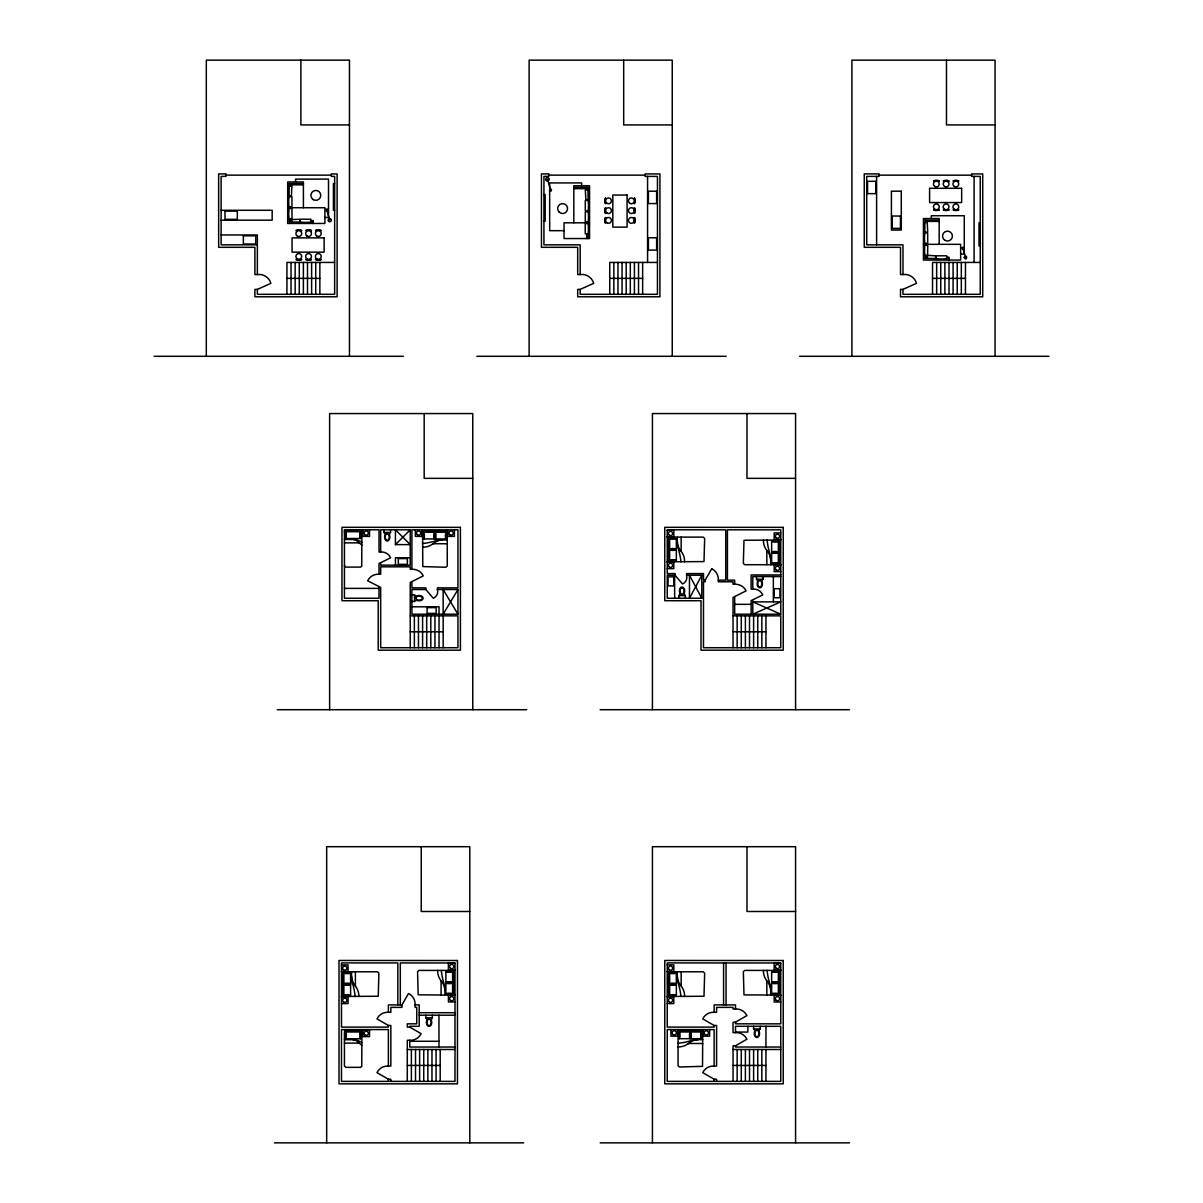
<?xml version="1.0" encoding="UTF-8"?>
<svg xmlns="http://www.w3.org/2000/svg" width="1203" height="1203" viewBox="0 0 1203 1203"><rect width="100%" height="100%" fill="white"/><g stroke="black" fill="none" stroke-linecap="round" stroke-linejoin="round"><path stroke-width="1.5" d="M379.005 587.365L379.005 598.252L344.434 598.252L344.434 529.786L379.035 529.801L379.02 552.012L380.674 552.012A9.88 9.88 0 0 1 390.644 557.771L379.02 563.53L379.02 574.222A11.669 11.669 0 0 0 367.637 580.808L380.674 587.38L380.674 647.725L457.952 647.725L457.952 615.846L410.238 615.846M397.817 1004.896L397.832 962.941L341.472 962.926L341.472 1027.091L388.374 1027.106L388.374 1025.467L376.975 1018.881A11.684 11.684 0 0 1 388.374 1012.294L390.84 1012.294L390.84 1007.362L401.937 1007.362L401.937 1004.896L408.524 993.498A11.684 11.684 0 0 1 415.11 1004.896L415.11 1007.362L416.749 1007.362L416.749 1023.828L407.291 1023.828L407.291 1027.121L409.757 1027.121L421.155 1033.693A11.684 11.684 0 0 1 409.757 1040.279L407.291 1040.279L407.291 1081.377M432.373 1015.197L432.373 1017.828A2.466 2.466 0 0 0 431.456 1020.685A5.88 5.88 0 0 1 431.501 1024.009A4.226 4.226 0 0 1 430.945 1025.227A3.007 3.007 0 0 1 430.027 1026.114A1.789 1.789 0 0 1 428.133 1026.114A3.007 3.007 0 0 1 427.215 1025.227A4.226 4.226 0 0 1 426.659 1024.009A5.91 5.91 0 0 1 426.644 1020.956A2.541 2.541 0 0 0 425.802 1017.828L425.802 1015.197M723.574 1004.896L723.589 962.941M675.048 575.214L667.244 575.214L667.244 598.252L701.8 598.252L701.83 575.214L686.567 575.214A7.263 7.263 0 0 1 682.507 583.996L675.048 575.214L675.048 573.575L667.244 573.575L667.244 529.786L725.77 529.816L725.77 580.162L718.326 580.162A11.669 11.669 0 0 0 711.74 568.763M344.434 532.207L345.893 530.749M342.915 973.167L344.269 971.798L377.471 971.783L378.9 973.167L378.238 996.249L344.359 996.46L342.915 995.182M453.561 993.798L452.117 995.092L418.163 994.821L417.576 971.783L418.915 970.415L452.117 970.4L453.561 971.783M668.673 538.493L670.116 537.124L703.319 537.124L704.672 538.493L703.996 561.59L670.116 561.801L668.673 560.433M668.673 973.167L670.026 971.798L703.229 971.783L704.672 973.167L703.996 996.249L670.116 996.46L668.673 995.182M779.318 563.35L777.875 564.718L744.762 564.718L743.334 563.35L743.995 540.267L777.965 540.057L779.318 541.425M779.318 993.798L777.875 995.092L743.995 994.866L743.334 971.783L744.672 970.415L777.875 970.4L779.318 971.783M289.066 196.781L291.938 196.781L291.938 206.751L289.291 207.157L289.126 208.63A36.812 36.812 0 0 0 289.111 218.6L291.998 218.6L291.968 208.54L289.291 208.269M289.081 196.615L288.976 197.457A38.376 38.376 0 0 0 289.066 206.751L289.246 207.096M311.201 221.893L310.84 222.074A38.376 38.376 0 0 1 301.562 222.164L300.344 221.773L299.652 219.217L291.487 219.653L291.923 222.059L299.502 222.074L300.72 219.217L310.84 219.202L311.246 221.833L313.186 221.818M927.603 255.848L927.739 245.141L924.881 245.217A36.812 36.812 0 0 0 924.881 255.201L935.423 255.818L935.739 258.434L937.317 258.75A38.376 38.376 0 0 0 946.611 258.66L946.611 255.803L936.475 255.818L936.129 258.404M701.83 575.214L689.469 598.252L689.469 575.214L701.8 598.252M705.169 580.132L711.74 568.763M437.396 589.53L457.952 589.53L443.155 614.207L443.155 589.53L457.952 614.207L411.892 614.207L411.892 589.53L425.877 589.53L433.321 598.312A7.263 7.263 0 0 0 437.396 589.53L437.396 587.876L457.952 587.876L457.952 529.831L411.892 529.816L411.892 569.29A11.684 11.684 0 0 1 423.291 575.876L410.238 582.463L410.238 647.725M588.041 210.871L588.162 210.585A38.376 38.376 0 0 0 588.252 201.292L588.162 200.6M587.906 238.54L588.117 233.683A36.812 36.812 0 0 0 588.117 223.788L588.162 221.848A38.376 38.376 0 0 0 588.252 212.555L588.162 211.863M289.231 185.909L289.081 195.563L291.412 196.014L291.923 186.179L289.291 185.863L289.322 183.593L303.412 183.593M925.002 232.946L924.821 233.382A36.812 36.812 0 0 0 924.821 243.277L927.693 243.352L927.693 233.292L924.821 232.014L924.836 222.781L927.257 222.344L927.693 232.089L925.062 232.48M291.592 221.848L289.322 221.818L290.555 219.202M573.816 188.645L586.673 188.645L587.906 187.412L588.147 199.397L585.891 199.833L585.305 189.999L587.996 189.728M395.441 544.613L395.441 529.816L410.238 544.613L395.441 544.613L410.238 529.816L380.674 529.801L380.674 552.012M935.693 258.495L925.077 258.404L926.31 255.803M587.906 222.269L585.29 221.848L585.29 211.863L588.087 211.563M587.801 234.209L585.229 233.773L585.229 223.788L587.846 223.292M927.513 255.683L927.302 258.374M733.048 647.725L733.048 597.425L746.086 590.853A11.684 11.684 0 0 0 734.687 584.267L733.048 584.267L733.048 581.801L718.326 581.801L718.326 580.162M751.138 614.207L751.138 600.628L762.762 594.868A9.88 9.88 0 0 0 752.792 589.109L751.138 589.109L751.138 574.944L780.762 574.944M733.048 1081.377L733.048 1045.798L735.514 1045.798L746.913 1039.227A11.684 11.684 0 0 0 735.514 1032.64L733.048 1032.64L733.048 1022.174L735.514 1022.174L746.913 1015.603A11.684 11.684 0 0 0 735.514 1009.016L733.048 1009.016L733.048 1007.377L716.597 1007.362L716.597 1012.294L714.131 1012.294A11.684 11.684 0 0 0 702.732 1018.881L714.131 1025.467L716.597 1025.467L716.597 1066.053L714.131 1066.053A11.684 11.684 0 0 0 702.732 1072.64L714.131 1079.226L716.597 1079.226L716.597 1081.377M257.367 289.382L257.367 294.314L334.645 294.314L334.645 176.42L331.351 176.405L331.351 173.939L337.111 173.939L337.111 296.78L254.901 296.78L254.901 289.382L257.367 289.382L270.901 283.352A12.165 12.165 0 0 0 257.367 274.57L254.901 274.57L254.901 247.307L218.66 247.307L218.66 173.894L226.059 173.909L226.059 176.375L221.126 176.375L221.126 244.841L257.367 244.841M580.177 289.382L580.177 294.314L657.455 294.314L657.455 176.42L645.109 176.405L645.109 173.939L659.921 173.939L659.921 296.78L577.696 296.78L577.696 289.382L580.177 289.382L593.696 283.352A12.165 12.165 0 0 0 580.177 274.57L577.696 274.57L577.696 247.307L541.455 247.307L541.455 173.894L548.869 173.909L548.869 176.375L543.936 176.375L543.936 244.841L580.177 244.841L580.177 274.57M902.972 289.382L902.972 294.314L980.25 294.314L980.25 176.42L971.618 176.405L971.618 173.939L982.716 173.939L982.716 296.78L900.506 296.78L900.506 289.382L902.972 289.382L916.506 283.352A12.165 12.165 0 0 0 902.972 274.57L900.506 274.57L900.506 247.307L864.265 247.307L864.265 173.894L879.077 173.909L879.077 176.375L866.731 176.375L866.731 244.841L902.972 244.841L902.972 274.57M329.216 218.66A1.609 1.609 0 0 1 331.306 220.48A1.609 1.609 0 0 1 328.69 221.397A1.609 1.609 0 0 1 329.216 218.66L329.622 218.585M423.952 531.26L422.584 532.613L422.794 566.583L445.892 567.245L447.26 565.906L447.26 532.703L445.892 531.26M345.893 1031.016L344.434 1032.46L344.434 1065.993L345.893 1067.347L360.509 1067.347L361.772 1066.429L361.877 1032.369L360.419 1031.016M679.424 1031.016L678.056 1032.46L678.056 1065.647L679.424 1067.001L702.522 1066.339L702.732 1032.369L701.364 1031.016M349.456 124.917L300.87 124.917L300.87 60.15M672.251 124.917L623.68 124.917L623.68 60.15M995.061 124.917L946.475 124.917L946.475 60.15M879.077 175.142L971.618 175.172M226.059 175.142L331.351 175.142M548.869 175.142L645.109 175.142M334.645 183.563L333.411 183.563L333.411 210.299L334.645 210.299M289.322 183.593L290.555 184.826L303.412 184.826M573.816 187.412L587.906 187.412M543.936 194.555L545.17 194.555L545.17 221.292L543.936 221.292M287.682 207.728L324.9 207.728L324.9 223.457L287.682 223.457L287.682 181.939L303.412 181.939L303.412 207.728M221.126 210.284L272.179 210.284L272.179 220.164L221.126 220.164M634.267 210.615A2.902 2.902 0 0 0 629.921 208.104A2.902 2.902 0 0 0 629.921 213.126A2.902 2.902 0 0 0 634.267 210.615L634.763 210.751M324.9 217.487L328.509 217.487L328.509 179.112L295.547 179.112L295.547 181.939M925.077 222.435L925.077 220.179L939.167 220.179M290.555 220.585L291.472 220.585M311.366 220.585L313.186 220.585L313.186 223.457M634.267 220.57A2.902 2.902 0 0 0 630.086 217.773A2.902 2.902 0 0 0 629.755 222.781A2.902 2.902 0 0 0 634.267 220.57L634.763 220.495M925.077 220.179L926.31 221.412L939.167 221.412M589.545 222.811L564.042 222.811L564.042 238.54L589.545 238.54L589.545 185.758L573.816 185.758L573.816 222.811M980.25 222.826L979.016 222.826L979.016 245.863L980.25 245.863M564.042 230.675L549.666 230.675L549.666 182.931L581.681 182.931L581.681 185.758M221.126 234.961L257.367 234.961L257.367 274.57M923.438 244.329L960.656 244.329L960.656 260.059L923.438 260.059L923.438 218.54L939.167 218.54L939.167 244.329M960.656 254.089L964.265 254.089L964.265 215.713L931.302 215.713L931.302 218.54M926.31 257.171L927.227 257.171M947.137 257.171L948.941 257.171L948.941 260.059M947.032 258.404L948.941 258.404M334.645 262.434L286.931 262.434L286.931 294.314M657.455 262.434L609.741 262.434L609.741 294.314M980.25 262.434L932.536 262.434L932.536 294.314M286.931 278.374L319.848 278.374M609.741 278.374L642.643 278.374M932.536 278.374L965.453 278.374M154.059 356.299L403.336 356.299M476.854 356.299L726.146 356.299M799.664 356.299L1048.941 356.299M472.764 478.343L424.178 478.343L424.178 413.561M795.574 478.343L746.988 478.343L746.988 413.561M667.244 530.222L673.815 530.222L673.815 536.809L667.244 536.809M344.434 530.749L361.877 530.749L361.877 529.786M345.893 531.726L360.419 531.726L360.419 538.508L345.893 538.508L345.893 531.726A12.105 12.105 0 0 1 345.893 538.508M423.952 532.222L434.463 532.222A12.556 12.556 0 0 0 434.463 538.944L423.952 538.944A12.556 12.556 0 0 0 423.952 532.222L423.952 538.944M435.381 532.222L445.892 532.222A12.556 12.556 0 0 0 445.892 538.944L435.381 538.944A12.556 12.556 0 0 0 435.381 532.222L435.381 538.944M383.968 529.801L383.968 532.433L390.554 532.433L390.554 529.801M780.762 532.929L774.176 532.929L774.176 539.515L780.762 539.515M667.244 537.124L668.673 537.124L668.673 561.801L667.244 561.801M669.635 538.493L676.357 538.493L676.357 549.004A12.556 12.556 0 0 0 669.635 549.004L669.635 538.493A12.556 12.556 0 0 0 676.357 538.493M344.434 539.47L354.223 539.47A5.82 5.82 0 0 1 355.577 539.636A19.714 19.714 0 0 1 361.877 542.358M447.26 539.891L441.666 539.891A20.932 20.932 0 0 0 436.93 540.448A65.428 65.428 0 0 1 422.584 543.515M780.762 540.042L779.318 540.042L779.318 564.718L780.762 564.718M771.649 541.425L778.356 541.425L778.356 551.936A12.556 12.556 0 0 0 771.649 551.936L771.649 541.425A12.556 12.556 0 0 0 778.356 541.425M344.434 542.869L359.216 542.869M433.095 543.741L447.26 543.741M669.635 549.004L676.357 549.004M669.635 549.921L676.357 549.921L676.357 560.433A12.556 12.556 0 0 0 669.635 560.433L669.635 549.921A12.556 12.556 0 0 0 676.357 549.921M771.649 551.936L778.356 551.936M771.649 552.839L778.356 552.839L778.356 563.35A12.556 12.556 0 0 0 771.649 563.35L771.649 552.839A12.556 12.556 0 0 0 778.356 552.839M410.238 557.771L395.441 557.771L395.441 565.169M669.635 560.433L676.357 560.433M667.244 562.042L673.815 562.042L673.815 568.628L667.244 568.628M771.649 563.35L778.356 563.35M780.762 565.034L774.176 565.034L774.176 571.62L780.762 571.62M411.892 569.29L410.238 569.29L410.238 566.824L380.674 566.824L380.674 574.222L379.035 574.222M780.762 576.583L752.792 576.583L752.792 589.109M756.492 576.583L756.492 579.214L763.078 579.214L763.078 576.583M344.434 588.387L379.005 588.387M411.892 594.868L414.524 594.868A2.466 2.466 0 0 0 417.381 595.801A5.88 5.88 0 0 1 420.704 595.741A4.226 4.226 0 0 1 421.922 596.297A3.007 3.007 0 0 1 422.809 597.214A1.789 1.789 0 0 1 422.809 599.109A3.007 3.007 0 0 1 421.922 600.026A4.226 4.226 0 0 1 420.704 600.583A5.91 5.91 0 0 1 417.652 600.613A2.541 2.541 0 0 0 414.524 601.455L411.892 601.455M678.778 598.252L678.778 595.62L685.349 595.62L685.349 598.252M734.687 604.327L751.138 604.327M411.892 606.808L439.035 606.808L439.035 614.207M734.687 584.267L734.687 580.162L727.409 580.162L727.409 529.816L780.762 529.831L780.762 614.207L734.687 614.207L734.687 597.425M733.048 615.846L780.762 615.846L780.762 647.725L703.484 647.725L703.484 581.801L705.169 581.801L705.169 580.162L703.499 580.162L703.499 573.575L686.567 573.575L686.567 575.214M410.238 631.786L443.155 631.786M733.048 631.786L765.95 631.786M277.367 709.71L526.643 709.71M600.162 709.71L849.453 709.71M469.802 911.483L421.23 911.483L421.23 846.701M795.574 911.483L746.988 911.483L746.988 846.701M455.005 963.287L448.418 963.287L448.418 969.874L455.005 969.874M780.762 963.287L774.176 963.287L774.176 969.874L780.762 969.874M341.472 964.896L348.058 964.896L348.058 971.483L341.472 971.483M667.244 964.896L673.815 964.896L673.815 971.483L667.244 971.483M455.005 970.4L453.561 970.4L453.561 995.092L455.005 995.092M780.762 970.4L779.318 970.4L779.318 995.092L780.762 995.092M341.472 971.783L342.915 971.783L342.915 996.46L341.472 996.46M445.877 971.783L452.599 971.783L452.599 982.295A12.556 12.556 0 0 0 445.877 982.295L445.877 971.783A12.556 12.556 0 0 0 452.599 971.783M667.244 971.783L668.673 971.783L668.673 996.46L667.244 996.46M771.649 971.783L778.356 971.783L778.356 982.295A12.556 12.556 0 0 0 771.649 982.295L771.649 971.783A12.556 12.556 0 0 0 778.356 971.783M343.878 973.167L350.599 973.167L350.599 983.678A12.556 12.556 0 0 0 343.878 983.678L343.878 973.167A12.556 12.556 0 0 0 350.599 973.167M669.635 973.167L676.357 973.167L676.357 983.678A12.556 12.556 0 0 0 669.635 983.678L669.635 973.167A12.556 12.556 0 0 0 676.357 973.167M445.877 982.295L452.599 982.295M771.649 982.295L778.356 982.295M445.877 983.197L452.599 983.197L452.599 993.708A12.556 12.556 0 0 0 445.877 993.708L445.877 983.197A12.556 12.556 0 0 0 452.599 983.197M771.649 983.197L778.356 983.197L778.356 993.708A12.556 12.556 0 0 0 771.649 993.708L771.649 983.197A12.556 12.556 0 0 0 778.356 983.197M343.878 983.678L350.599 983.678M669.635 983.678L676.357 983.678M343.878 984.58L350.599 984.58L350.599 995.092A12.556 12.556 0 0 0 343.878 995.092L343.878 984.58A12.556 12.556 0 0 0 350.599 984.58M669.635 984.58L676.357 984.58L676.357 995.092A12.556 12.556 0 0 0 669.635 995.092L669.635 984.58A12.556 12.556 0 0 0 676.357 984.58M445.877 993.708L452.599 993.708M771.649 993.708L778.356 993.708M343.878 995.092L350.599 995.092M669.635 995.092L676.357 995.092M455.005 995.392L448.418 995.392L448.418 1001.979L455.005 1001.979M780.762 995.392L774.176 995.392L774.176 1001.979L780.762 1001.979M341.472 997.001L348.058 997.001L348.058 1003.588L341.472 1003.588M667.244 997.001L673.815 997.001L673.815 1003.588L667.244 1003.588M388.374 1012.294L388.374 1004.896L401.937 1004.896M415.11 1004.896L419.215 1004.896L419.215 1026.309L409.757 1026.294L409.757 1027.121M419.215 1012.715L455.005 1012.715M419.215 1015.197L455.005 1015.212M425.802 1017.828L432.373 1017.828M388.374 1025.467L390.84 1025.467L390.84 1066.053L388.374 1066.053A11.684 11.684 0 0 0 376.975 1072.64L388.374 1079.226L390.84 1079.226L390.84 1081.377M753.619 1026.294L753.619 1028.926L760.191 1028.926L760.191 1026.294M345.893 1031.979L360.419 1031.979A12.105 12.105 0 0 0 360.419 1038.76L345.893 1038.76L345.893 1031.979A12.105 12.105 0 0 1 345.893 1038.76M679.424 1031.979L689.936 1031.979A12.556 12.556 0 0 0 689.936 1038.685L679.424 1038.685A12.556 12.556 0 0 0 679.424 1031.979L679.424 1038.685M690.853 1031.979L701.364 1031.979A12.556 12.556 0 0 0 701.364 1038.685L690.853 1038.685A12.556 12.556 0 0 0 690.853 1031.979L690.853 1038.685M735.514 1032.054L747.86 1032.054L747.86 1026.294M702.732 1039.648L697.139 1039.648A20.932 20.932 0 0 0 692.402 1040.189A65.428 65.428 0 0 1 678.056 1043.257M344.434 1039.738L354.223 1039.738A5.82 5.82 0 0 1 355.577 1039.888A19.714 19.714 0 0 1 361.877 1042.625M409.757 1041.272L438.96 1041.272M344.434 1043.121L359.216 1043.121M688.567 1043.497L702.732 1043.497M455.005 1047.031L409.757 1047.031L409.757 1040.279M780.762 1047.031L735.514 1047.031L735.514 1045.798M407.291 1049.497L455.005 1049.497M733.048 1049.497L780.762 1049.497M407.291 1065.437L440.193 1065.437M733.048 1065.437L765.95 1065.437M274.404 1142.85L523.696 1142.85M600.162 1142.85L849.453 1142.85M360.419 530.749L361.877 532.117L361.742 566.252L360.419 567.094L345.893 567.094L344.434 565.636M780.762 614.207L752.792 601.861L780.762 601.861L752.792 614.207L752.792 600.628M588.087 200.299L585.29 200.525L585.305 210.66L587.906 211.367M361.877 545.094L356.825 540.839A5.82 5.82 0 0 0 353.08 539.47M361.877 1045.362L356.825 1041.106A5.82 5.82 0 0 0 353.08 1039.738M962.881 248.119L965.678 257.592M547.455 179.277L550.673 190.164M326.705 209.923L329.742 220.179M995.061 356.299L995.061 60.15L851.919 60.15L851.919 356.299M974.084 176.405L974.084 262.434M965.453 262.434L965.453 294.314M961.332 262.434L961.332 294.314M957.227 262.434L957.227 294.314M953.107 262.434L953.107 294.314M949.002 262.434L949.002 294.314M944.881 262.434L944.881 294.314M940.761 262.434L940.761 294.314M936.656 262.434L936.656 294.314M926.31 221.412L926.31 222.329M926.31 243.878L926.31 244.69M925.077 243.773L925.077 244.841M925.077 255.653L925.077 258.404M876.611 176.375L876.611 244.841M795.574 709.71L795.574 413.561L652.432 413.561L652.432 709.71M795.574 1142.85L795.574 846.701L652.432 846.701L652.432 1142.85M773.349 576.583L773.349 601.861M770.687 564.718L770.687 559.124A20.932 20.932 0 0 0 770.146 554.388A65.428 65.428 0 0 1 767.078 540.042M770.687 995.092L770.687 989.483A20.932 20.932 0 0 0 770.146 984.746A65.428 65.428 0 0 1 767.078 970.4M766.837 550.553L766.837 564.718M766.837 980.911L766.837 995.092M765.95 615.846L765.95 647.725M765.95 1026.309L765.95 1047.031M765.95 1049.497L765.95 1081.377M761.845 615.846L761.845 647.725M761.845 1049.497L761.845 1081.377M757.725 615.846L757.725 647.725M757.725 1049.497L757.725 1081.377M753.619 615.846L753.619 647.725M753.619 1049.497L753.619 1081.377M749.499 615.846L749.499 647.725M749.499 1049.497L749.499 1081.377M745.394 615.846L745.394 647.725M745.394 1049.497L745.394 1081.377M741.274 615.846L741.274 647.725M741.274 1049.497L741.274 1081.377M737.153 615.846L737.153 647.725M737.153 1049.497L737.153 1081.377M735.514 1009.016L735.514 1004.896L714.131 1004.896L714.131 1012.294M735.514 1022.174L735.514 1023.828L780.762 1023.843L780.762 962.971L667.244 962.926L667.244 1027.091L714.131 1027.106L714.131 1025.467M735.514 1032.64L735.514 1026.294L780.762 1026.309L780.762 1081.377L667.244 1081.377L667.244 1029.573L714.131 1029.573L714.131 1066.053M726.056 962.941L726.056 1004.896M714.131 1079.226L714.131 1081.377M709.62 1029.573L709.62 1036.159L703.048 1036.159L703.048 1029.573M702.732 1029.573L702.732 1031.016L678.056 1031.016L678.056 1029.573M701.364 1031.979L701.364 1038.685M689.936 1031.979L689.936 1038.685M681.154 537.124L681.154 551.29M681.154 971.783L681.154 985.964M677.515 1029.573L677.515 1036.159L670.943 1036.159L670.943 1029.573M677.319 537.124L677.319 542.718A20.932 20.932 0 0 0 677.86 547.455A65.428 65.428 0 0 1 680.928 561.801M677.319 971.783L677.319 977.377A20.932 20.932 0 0 0 677.86 982.129A65.428 65.428 0 0 1 680.928 996.475M674.642 575.214L674.642 598.252M672.251 356.299L672.251 60.15L529.125 60.15L529.125 356.299M647.575 176.405L647.575 262.434M642.643 262.434L642.643 294.314M638.537 262.434L638.537 294.314M634.417 262.434L634.417 294.314M630.312 262.434L630.312 294.314M626.192 262.434L626.192 294.314M622.071 262.434L622.071 294.314M617.966 262.434L617.966 294.314M613.846 262.434L613.846 294.314M586.673 188.645L586.673 189.548M586.673 222.375L586.673 223.187M586.673 234.299L586.673 238.54M472.764 709.71L472.764 413.561L329.622 413.561L329.622 709.71M469.802 1142.85L469.802 846.701L326.675 846.701L326.675 1142.85M457.952 589.53L457.952 614.207M454.388 529.831L454.388 536.403L447.802 536.403L447.802 529.831M447.26 529.816L447.26 531.26L422.584 531.26L422.584 529.816M445.892 532.222L445.892 538.944M444.93 995.092L444.93 989.483A20.932 20.932 0 0 0 444.373 984.746A65.428 65.428 0 0 1 441.306 970.4M443.155 615.846L443.155 647.725M441.08 980.911L441.08 995.092M440.193 1049.497L440.193 1081.377M439.035 615.846L439.035 647.725M438.96 1015.197L438.96 1047.031M436.072 1049.497L436.072 1081.377M434.93 615.846L434.93 647.725M434.463 532.222L434.463 538.944M431.967 1049.497L431.967 1081.377M430.809 615.846L430.809 647.725M427.847 1049.497L427.847 1081.377M426.704 615.846L426.704 647.725M425.877 589.53L425.877 587.876L411.892 587.876L411.892 582.463M423.742 1049.497L423.742 1081.377M422.584 615.846L422.584 647.725M421.907 529.816L421.907 536.403L415.336 536.403L415.336 529.816M419.621 1049.497L419.621 1081.377M418.464 615.846L418.464 647.725M415.516 1049.497L415.516 1081.377M414.524 594.868L414.524 601.455M414.358 615.846L414.358 647.725M411.396 1049.497L411.396 1081.377M410.238 529.816L410.238 565.169L380.674 565.169L380.674 563.53M400.298 1004.896L400.298 962.941L455.005 962.971L455.005 1081.377L341.472 1081.377L341.472 1029.573L388.374 1029.573L388.374 1066.053M388.374 1079.226L388.374 1081.377M369.532 529.786L369.532 536.373L362.945 536.373L362.945 529.786M360.419 1031.979L360.419 1038.76M355.396 971.783L355.396 985.964M351.562 971.783L351.562 977.377A20.932 20.932 0 0 0 352.103 982.129A65.428 65.428 0 0 1 355.171 996.475M349.456 356.299L349.456 60.15L206.314 60.15L206.314 356.299M319.848 262.434L319.848 294.314M315.727 262.434L315.727 294.314M311.622 262.434L311.622 294.314M307.502 262.434L307.502 294.314M303.382 262.434L303.382 294.314M299.276 262.434L299.276 294.314M295.156 262.434L295.156 294.314M291.051 262.434L291.051 294.314M290.555 184.826L290.555 185.728M290.555 207.277L290.555 208.104M289.322 219.051L289.322 221.818M355.562 986.265A16.331 16.331 0 0 1 351.547 976.355M355.547 986.28A15.684 15.684 0 0 1 358.81 996.475M444.93 990.52A16.331 16.331 0 0 0 440.915 980.61A15.684 15.684 0 0 1 437.666 970.4M760.191 1028.926A2.466 2.466 0 0 0 759.273 1031.798A5.88 5.88 0 0 1 759.319 1035.106A4.226 4.226 0 0 1 758.762 1036.324A3.007 3.007 0 0 1 757.845 1037.212A1.789 1.789 0 0 1 755.95 1037.212A3.007 3.007 0 0 1 755.048 1036.324A4.226 4.226 0 0 1 754.476 1035.106A5.91 5.91 0 0 1 754.461 1032.069A2.541 2.541 0 0 0 753.619 1028.926M770.702 990.52A16.331 16.331 0 0 0 766.672 980.61A15.684 15.684 0 0 1 763.439 970.4M688.251 1043.648A16.331 16.331 0 0 1 698.161 1039.633M688.236 1043.633A15.684 15.684 0 0 1 678.056 1046.896M677.304 976.355A16.331 16.331 0 0 0 681.319 986.265A15.684 15.684 0 0 1 684.567 996.475M763.078 579.214A2.466 2.466 0 0 0 762.146 582.087A5.88 5.88 0 0 1 762.206 585.395A4.226 4.226 0 0 1 761.649 586.613A3.007 3.007 0 0 1 760.732 587.5A1.789 1.789 0 0 1 758.837 587.5A3.007 3.007 0 0 1 757.92 586.613A4.226 4.226 0 0 1 757.364 585.395A5.91 5.91 0 0 1 757.334 582.357A2.541 2.541 0 0 0 756.492 579.214M770.702 560.147A16.331 16.331 0 0 0 766.672 550.252A15.684 15.684 0 0 1 763.439 540.042M432.779 543.906A16.331 16.331 0 0 1 442.689 539.891M432.764 543.876A15.684 15.684 0 0 1 422.584 547.154M678.778 595.62A2.466 2.466 0 0 0 679.695 592.763A5.88 5.88 0 0 1 679.65 589.44A4.226 4.226 0 0 1 680.206 588.222A3.007 3.007 0 0 1 681.124 587.335A1.789 1.789 0 0 1 683.003 587.335A3.007 3.007 0 0 1 683.921 588.222A4.226 4.226 0 0 1 684.477 589.44A5.91 5.91 0 0 1 684.507 592.493A2.541 2.541 0 0 0 685.349 595.62M390.554 532.433A2.466 2.466 0 0 0 389.622 535.305A5.88 5.88 0 0 1 389.667 538.613A4.226 4.226 0 0 1 389.11 539.831A3.007 3.007 0 0 1 388.208 540.718A1.789 1.789 0 0 1 386.313 540.718A3.007 3.007 0 0 1 385.396 539.831A4.226 4.226 0 0 1 384.84 538.613A5.91 5.91 0 0 1 384.81 535.561A2.541 2.541 0 0 0 383.968 532.433M677.304 541.696A16.331 16.331 0 0 0 681.319 551.606A15.684 15.684 0 0 1 684.567 561.801M360.419 538.508A12.105 12.105 0 0 1 360.419 531.726M225.006 211.111L225.006 219.337L237.337 219.337L237.352 211.111L225.006 211.111M243.382 235.788L243.382 244.014L255.713 244.014L255.728 235.788L243.382 235.788M398.313 558.598L398.313 564.342L407.366 564.342L407.366 558.598L398.313 558.598M427.11 607.62L427.11 613.38L436.163 613.38L436.163 607.635L427.11 607.62M656.627 191.217L656.627 203.563L648.402 203.563L648.402 191.217L656.627 191.217M656.627 237.758L656.627 250.104L648.402 250.089L648.402 237.758L656.627 237.758M673.815 576.869L673.815 585.921L668.056 585.906L668.056 576.869L673.815 576.869M774.191 588.703L774.176 597.756L779.935 597.756L779.935 588.703L774.191 588.703M875.784 181.307L875.769 193.653L867.558 193.638L867.558 181.307L875.784 181.307M900.461 216.044L900.461 228.39L892.235 228.375L892.235 216.044L900.461 216.044M964.22 257.307C966.43 262.825 968.325 253.021 964.22 257.307M325.667 209.653C326.975 213.728 328.84 206.766 325.667 209.653M549.576 189.879C550.974 194.209 552.959 186.811 549.576 189.879M961.934 247.863C963.137 251.638 964.866 245.201 961.934 247.863M416.058 597.47L416.058 598.853A2.421 2.421 0 0 0 416.794 599.56A3.684 3.684 0 0 0 417.817 599.981A5.459 5.459 0 0 0 420.449 599.981A3.684 3.684 0 0 0 421.456 599.56A2.421 2.421 0 0 0 422.208 598.853L422.208 597.47A2.421 2.421 0 0 0 421.456 596.763A3.684 3.684 0 0 0 420.449 596.357A5.459 5.459 0 0 0 417.817 596.357A3.684 3.684 0 0 0 416.794 596.763A2.421 2.421 0 0 0 416.058 597.47M387.261 533.756L386.554 533.967A2.421 2.421 0 0 0 385.862 534.718A3.684 3.684 0 0 0 385.441 535.726A5.459 5.459 0 0 0 385.441 538.358A3.684 3.684 0 0 0 385.862 539.365A2.421 2.421 0 0 0 386.554 540.117L387.952 540.117A2.421 2.421 0 0 0 388.659 539.365A3.684 3.684 0 0 0 389.065 538.358A5.459 5.459 0 0 0 389.065 535.726A3.684 3.684 0 0 0 388.659 534.718A2.421 2.421 0 0 0 387.952 533.967L387.261 533.756M682.056 587.726L681.364 587.936A2.421 2.421 0 0 0 680.672 588.688A3.684 3.684 0 0 0 680.251 589.696A5.459 5.459 0 0 0 680.251 592.327A3.684 3.684 0 0 0 680.672 593.335A2.421 2.421 0 0 0 681.364 594.087L682.763 594.087A2.421 2.421 0 0 0 683.454 593.335A3.684 3.684 0 0 0 683.875 592.327A5.459 5.459 0 0 0 683.875 589.696A3.684 3.684 0 0 0 683.454 588.688A2.421 2.421 0 0 0 682.763 587.936L682.056 587.726M759.785 580.538L759.093 580.748A2.421 2.421 0 0 0 758.386 581.5A3.684 3.684 0 0 0 757.965 582.508A5.459 5.459 0 0 0 757.965 585.139A3.684 3.684 0 0 0 758.386 586.147A2.421 2.421 0 0 0 759.093 586.899L760.476 586.899A2.421 2.421 0 0 0 761.183 586.147A3.684 3.684 0 0 0 761.589 585.139A5.459 5.459 0 0 0 761.589 582.508A3.684 3.684 0 0 0 761.183 581.5A2.421 2.421 0 0 0 760.476 580.748L759.785 580.538M429.08 1019.136L428.388 1019.362A2.421 2.421 0 0 0 427.682 1020.099A3.684 3.684 0 0 0 427.276 1021.106A5.459 5.459 0 0 0 427.276 1023.753A3.684 3.684 0 0 0 427.682 1024.761A2.421 2.421 0 0 0 428.388 1025.512L429.772 1025.512A2.421 2.421 0 0 0 430.479 1024.761A3.684 3.684 0 0 0 430.9 1023.753A5.459 5.459 0 0 0 430.9 1021.121A3.684 3.684 0 0 0 430.479 1020.114A2.421 2.421 0 0 0 429.787 1019.362L429.08 1019.136M756.898 1030.249L756.206 1030.46A2.421 2.421 0 0 0 755.514 1031.212A3.684 3.684 0 0 0 755.093 1032.219A5.459 5.459 0 0 0 755.093 1034.851A3.684 3.684 0 0 0 755.514 1035.873A2.421 2.421 0 0 0 756.206 1036.61L757.604 1036.61A2.421 2.421 0 0 0 758.296 1035.873A3.684 3.684 0 0 0 758.717 1034.851A5.459 5.459 0 0 0 758.717 1032.219A3.684 3.684 0 0 0 758.296 1031.212A2.421 2.421 0 0 0 757.604 1030.46L756.898 1030.249M961.663 188.3L929.588 188.3L929.588 202.555L961.663 202.555L961.663 188.3M901.288 191.187L891.408 191.187L891.408 230.029L901.288 230.029L901.288 191.187M627.079 195.051L612.823 195.051L612.823 227.126L627.079 227.126L627.079 195.051M605.59 198.059L605.395 198.059A7.489 7.489 0 0 0 605.395 203.668L605.59 203.668A8.962 8.962 0 0 1 605.59 198.059M634.522 198.059L634.312 198.059A8.962 8.962 0 0 1 634.312 203.668L634.522 203.668A7.489 7.489 0 0 0 634.522 198.059M605.59 207.818L605.395 207.818A7.489 7.489 0 0 0 605.395 213.412L605.59 213.412A8.962 8.962 0 0 1 605.59 207.818M634.522 207.818L634.312 207.818A8.962 8.962 0 0 1 634.312 213.412L634.522 213.412A7.489 7.489 0 0 0 634.522 207.818M605.59 217.578L605.395 217.578A7.489 7.489 0 0 0 605.395 223.172L605.59 223.172A8.962 8.962 0 0 1 605.59 217.578M634.522 217.578L634.312 217.578A8.962 8.962 0 0 1 634.312 223.172L634.522 223.172A7.489 7.489 0 0 0 634.522 217.578M324.133 237.893L292.058 237.893L292.058 252.149L324.133 252.149L324.133 237.893M783.228 527.365L664.763 527.32L664.763 600.718L701.003 600.718L701.003 650.191L783.228 650.191L783.228 527.365M460.418 527.365L341.968 527.32L341.968 600.718L378.208 600.718L378.208 650.191L460.418 650.191L460.418 527.365M783.228 960.505L664.763 960.46L664.763 1083.843L783.228 1083.843L783.228 960.505M457.471 960.505L339.005 960.46L339.005 1083.843L457.471 1083.843L457.471 960.505M361.877 1030.039L344.434 1030.039L344.434 1031.016L361.877 1031.016L361.877 1030.039M369.532 1030.054L362.945 1030.054L362.945 1036.64L369.532 1036.64L369.532 1030.054M958.656 181.067L958.656 180.856A7.489 7.489 0 0 0 953.047 180.856L953.047 181.067A8.962 8.962 0 0 1 958.656 181.067M958.656 209.984L958.656 209.788A8.962 8.962 0 0 1 953.047 209.788L953.047 209.984A7.489 7.489 0 0 0 958.656 209.984M948.896 181.067L948.896 180.856A7.489 7.489 0 0 0 943.302 180.856L943.302 181.067A8.962 8.962 0 0 1 948.896 181.067M948.896 209.984L948.896 209.788A8.962 8.962 0 0 1 943.302 209.788L943.302 209.984A7.489 7.489 0 0 0 948.896 209.984M939.137 181.067L939.137 180.856A7.489 7.489 0 0 0 933.543 180.856L933.543 181.067A8.962 8.962 0 0 1 939.137 181.067M939.137 209.984L939.137 209.788A8.962 8.962 0 0 1 933.543 209.788L933.543 209.984A7.489 7.489 0 0 0 939.137 209.984M321.111 230.66L321.111 230.465A7.489 7.489 0 0 0 315.517 230.465L315.517 230.66A8.962 8.962 0 0 1 321.111 230.66M321.111 259.577L321.111 259.382A8.962 8.962 0 0 1 315.517 259.382L315.517 259.577A7.489 7.489 0 0 0 321.111 259.577M311.366 230.66L311.366 230.465A7.489 7.489 0 0 0 305.757 230.465L305.757 230.66A8.962 8.962 0 0 1 311.366 230.66M311.366 259.577L311.366 259.382A8.962 8.962 0 0 1 305.757 259.382L305.757 259.577A7.489 7.489 0 0 0 311.366 259.577M301.607 230.66L301.607 230.465A7.489 7.489 0 0 0 296.013 230.465L296.013 230.66A8.962 8.962 0 0 1 301.607 230.66M301.607 259.577L301.607 259.382A8.962 8.962 0 0 1 296.013 259.382L296.013 259.577A7.489 7.489 0 0 0 301.607 259.577M945.002 240.359A4.932 4.932 0 0 0 952.4 236.089A4.932 4.932 0 0 0 945.002 231.818A4.932 4.932 0 0 0 945.002 240.359M417.561 534.944A2.12 2.12 0 0 0 420.749 533.109A2.12 2.12 0 0 0 417.561 531.26A2.12 2.12 0 0 0 417.561 534.944M449.922 534.884A2.12 2.12 0 0 0 453.215 533.26A2.12 2.12 0 0 0 450.163 531.215A2.12 2.12 0 0 0 449.922 534.884M365.171 534.929A2.12 2.12 0 0 0 368.359 533.079A2.12 2.12 0 0 0 365.171 531.245A2.12 2.12 0 0 0 365.171 534.929M669.469 567.169A2.12 2.12 0 0 0 672.657 565.335A2.12 2.12 0 0 0 669.469 563.5A2.12 2.12 0 0 0 669.469 567.169M669.469 535.365A2.12 2.12 0 0 0 672.657 533.515A2.12 2.12 0 0 0 669.469 531.681A2.12 2.12 0 0 0 669.469 535.365M776.296 537.982A2.12 2.12 0 0 0 779.589 536.358A2.12 2.12 0 0 0 776.536 534.312A2.12 2.12 0 0 0 776.296 537.982M776.296 570.102A2.12 2.12 0 0 0 779.589 568.463A2.12 2.12 0 0 0 776.536 566.418A2.12 2.12 0 0 0 776.296 570.102M559.124 212.059A4.932 4.932 0 0 0 567.38 209.848A4.932 4.932 0 0 0 561.335 203.803A4.932 4.932 0 0 0 559.124 212.059M313.351 199.653A4.932 4.932 0 0 0 320.765 195.382A4.932 4.932 0 0 0 313.351 191.112A4.932 4.932 0 0 0 313.351 199.653M669.469 1002.129A2.12 2.12 0 0 0 672.657 1000.294A2.12 2.12 0 0 0 669.469 998.46A2.12 2.12 0 0 0 669.469 1002.129M669.349 969.949A2.12 2.12 0 0 0 672.642 968.325A2.12 2.12 0 0 0 669.59 966.28A2.12 2.12 0 0 0 669.349 969.949M673.169 1034.7A2.12 2.12 0 0 0 676.357 1032.866A2.12 2.12 0 0 0 673.169 1031.031A2.12 2.12 0 0 0 673.169 1034.7M705.153 1034.625A2.12 2.12 0 0 0 708.462 1033.001A2.12 2.12 0 0 0 705.394 1030.956A2.12 2.12 0 0 0 705.153 1034.625M776.401 968.415A2.12 2.12 0 0 0 779.589 966.58A2.12 2.12 0 0 0 776.401 964.746A2.12 2.12 0 0 0 776.401 968.415M776.296 1000.46A2.12 2.12 0 0 0 779.589 998.821A2.12 2.12 0 0 0 776.536 996.776A2.12 2.12 0 0 0 776.296 1000.46M343.712 1002.129A2.12 2.12 0 0 0 346.9 1000.294A2.12 2.12 0 0 0 343.712 998.46A2.12 2.12 0 0 0 343.712 1002.129M343.592 969.949A2.12 2.12 0 0 0 346.885 968.325A2.12 2.12 0 0 0 343.832 966.28A2.12 2.12 0 0 0 343.592 969.949M450.644 968.415A2.12 2.12 0 0 0 453.832 966.58A2.12 2.12 0 0 0 450.644 964.746A2.12 2.12 0 0 0 450.644 968.415M450.524 1000.46A2.12 2.12 0 0 0 453.832 998.821A2.12 2.12 0 0 0 450.764 996.776A2.12 2.12 0 0 0 450.524 1000.46M365.171 1035.181A2.12 2.12 0 0 0 368.359 1033.347A2.12 2.12 0 0 0 365.171 1031.497A2.12 2.12 0 0 0 365.171 1035.181M546.342 180.57A1.699 1.699 0 0 0 549.139 179.608A1.699 1.699 0 0 0 546.899 177.668A1.699 1.699 0 0 0 546.342 180.57M306.96 236.014A2.902 2.902 0 0 0 311.457 233.788A2.902 2.902 0 0 0 307.276 231.006A2.902 2.902 0 0 0 306.96 236.014M316.705 236.014A2.902 2.902 0 0 0 321.216 233.788A2.902 2.902 0 0 0 317.036 231.006A2.902 2.902 0 0 0 316.705 236.014M316.705 258.84A2.902 2.902 0 0 0 321.216 256.63A2.902 2.902 0 0 0 317.036 253.833A2.902 2.902 0 0 0 316.705 258.84M307.111 258.946A2.902 2.902 0 0 0 311.457 256.434A2.902 2.902 0 0 0 307.111 253.923A2.902 2.902 0 0 0 307.111 258.946M297.352 236.119A2.902 2.902 0 0 0 301.697 233.608A2.902 2.902 0 0 0 297.352 231.096A2.902 2.902 0 0 0 297.352 236.119M297.201 258.84A2.902 2.902 0 0 0 301.697 256.63A2.902 2.902 0 0 0 297.532 253.833A2.902 2.902 0 0 0 297.201 258.84M607.094 213.126A2.902 2.902 0 0 0 611.44 210.615A2.902 2.902 0 0 0 607.094 208.104A2.902 2.902 0 0 0 607.094 213.126M606.929 203.277A2.902 2.902 0 0 0 611.425 201.051A2.902 2.902 0 0 0 607.259 198.269A2.902 2.902 0 0 0 606.929 203.277M629.755 203.277A2.902 2.902 0 0 0 634.267 201.051A2.902 2.902 0 0 0 630.086 198.269A2.902 2.902 0 0 0 629.755 203.277M606.929 222.781A2.902 2.902 0 0 0 611.425 220.57A2.902 2.902 0 0 0 607.259 217.773A2.902 2.902 0 0 0 606.929 222.781M944.641 186.51A2.902 2.902 0 0 0 948.987 184.014A2.902 2.902 0 0 0 944.641 181.503A2.902 2.902 0 0 0 944.641 186.51M954.25 186.42A2.902 2.902 0 0 0 958.746 184.194A2.902 2.902 0 0 0 954.565 181.412A2.902 2.902 0 0 0 954.25 186.42M954.25 209.247A2.902 2.902 0 0 0 958.746 207.036A2.902 2.902 0 0 0 954.565 204.239A2.902 2.902 0 0 0 954.25 209.247M944.641 209.352A2.902 2.902 0 0 0 948.987 206.841A2.902 2.902 0 0 0 944.641 204.33A2.902 2.902 0 0 0 944.641 209.352M934.731 186.42A2.902 2.902 0 0 0 939.227 184.194A2.902 2.902 0 0 0 935.062 181.412A2.902 2.902 0 0 0 934.731 186.42M934.896 209.352A2.902 2.902 0 0 0 939.242 206.841A2.902 2.902 0 0 0 934.896 204.33A2.902 2.902 0 0 0 934.896 209.352"/></g></svg>
